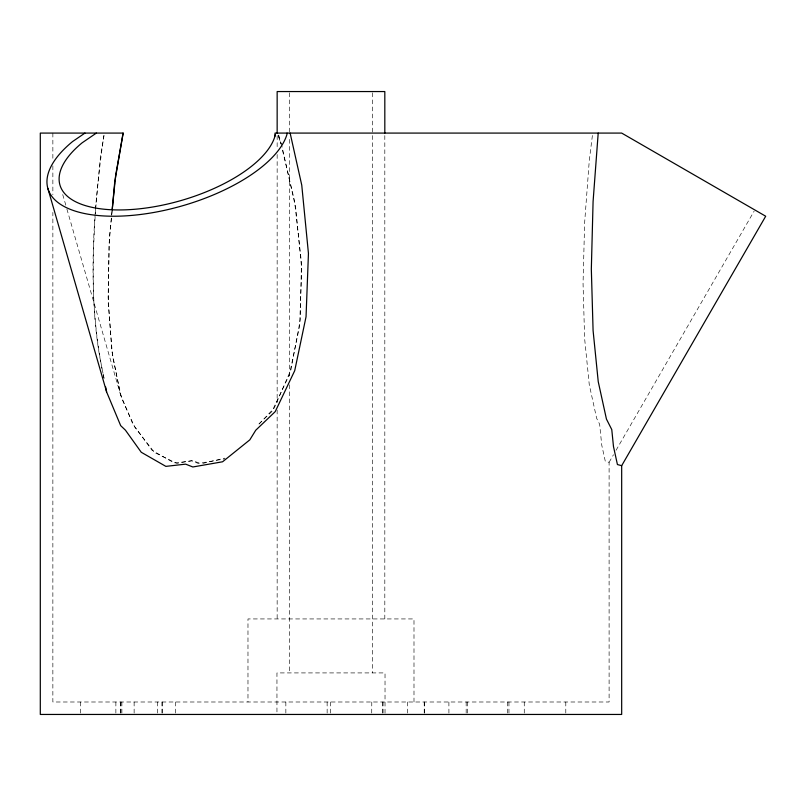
<?xml version="1.0" encoding="UTF-8"?>
<svg xmlns="http://www.w3.org/2000/svg" width="806" height="806" viewBox="0 0 806 806"><rect width="100%" height="100%" fill="white"/><g stroke="black" fill="none" stroke-linecap="round" stroke-linejoin="round"><path stroke-width="0.6" stroke-dasharray="4.03 3.02" d="M95.571 209.832C91.985 264.207 91.098 319.871 103.027 373.329M95.682 208.603L100.428 156.827L104.045 135.448M112.074 211.041L109.001 244.561L108.266 303.802L112.538 356.181L121.525 398.124L134.683 426.989L154.48 452.509L176.836 463.43L191.929 460.569L201.581 463.722M112.044 211.283L109.415 237.377L108.095 297.172L111.782 350.539L120.245 393.862L132.899 424.188L152.012 450.262L174.146 462.936L191.929 460.931L198.397 463.48L225.146 458.805M592.4 135.479L589.267 160.646L584.632 222.708L583.05 283.43L584.632 338.671L589.267 384.674L596.642 418.304L599.634 424.208L601.739 445.083L605.296 461.304L609.104 462.322L609.104 701.996L52.864 701.996L52.864 212.371M103.883 135.489C92.68 213.973 86.897 295.177 102.987 373.38M609.104 462.322L613.507 454.705M616.016 450.353L754.194 211.031M259.008 424.107L274.252 407.987L290.966 369.672L300.245 320.002L301.444 262.363L294.492 200.684L282.15 148.818M259.008 423.865L271.864 411.584L289.384 374.79L299.57 326.279L301.736 269.375L295.711 207.958L281.929 146.198L278.04 135.267M202.79 463.43L224.531 458.14M278.342 135.106L281.002 143.992M278.685 135.106L281.244 143.821M62.717 194.558L66.636 207.968M66.898 209.056L121.525 398.124M103.289 374.558L104.075 378.236M103.228 374.619L103.954 378.326M565.792 701.996L565.792 714.448M524.263 701.996L524.263 714.448M508.939 701.996L508.959 714.448M507.689 701.996L507.689 714.448M467.45 701.996L467.43 714.448M466.17 701.996L466.17 714.448M448.892 701.996L448.922 714.448M424.349 701.996L424.349 714.448M424.218 701.996L424.218 714.448M413.992 701.996L413.992 618.937L247.976 618.937L247.976 701.996M407.403 701.996L407.433 714.448M385.026 713.189L385.026 672.919L276.952 672.919L276.952 713.189M384.815 135.599L384.815 618.937M382.961 701.996L382.961 714.448M382.82 701.996L382.82 714.448M372.312 92.811L372.312 134.33M372.312 135.589L372.312 672.919M371.788 701.996L371.717 714.448M330.551 701.996L330.551 714.448M327.135 701.996L327.145 714.448M289.656 92.811L289.656 131.821M289.656 139.367L289.656 377.208M289.656 384.754L289.656 672.919M285.848 701.996L285.858 714.448M277.153 135.599L277.153 148.193M277.153 154.48L277.153 402.446M277.153 410.002L277.153 618.937M175.658 701.996L175.658 714.448M162.197 701.996L162.197 714.448M162.026 701.996L162.026 714.448M157.402 701.996L157.402 714.448M134.128 701.996L134.128 714.448M121.867 701.996L121.897 714.448M120.85 701.996L120.85 714.448M120.678 701.996L120.678 714.448M115.873 701.996L115.873 714.448M80.499 701.996L80.459 714.448M52.864 133.081L52.864 160.767M52.864 165.804L52.864 194.75"/><path stroke-width="1.21" d="M274.977 136.113L275.037 133.081L621.678 133.081L765.7 216.23L621.678 465.687L621.678 714.448L40.3 714.448L40.3 133.081L123.207 133.081L115.671 175.255L112.165 210.044M287.047 133.081L287.027 134.118A124.577 53.942 -16.1 0 1 120.426 216.109A124.577 53.942 -16.1 0 1 72.53 141.584L84.952 133.081M598.203 133.081L593.085 201.55L591.332 269.083L593.085 330.531L598.243 381.691L606.444 419.09L611.774 429.598L613.477 446.514L617.426 464.548L621.678 465.687M112.195 209.802L114.694 182.488M114.905 181.249L123.056 133.081M96.357 133.081L82.121 142.823A112.014 48.501 -16.1 0 0 126.713 209.782A112.014 48.501 -16.1 0 0 275.39 134.501M47.846 188.372L106.604 391.918L120.678 425.639L125.444 430.182L141.251 452.267L165.865 466.372L185.642 464.145L192.846 466.976L222.587 461.778L249.81 439.864L255.754 430.223L275.229 411.624L294.714 370.689L306.048 316.748L308.446 253.457L301.756 185.148L290.13 133.081M105.636 386.971L106.604 391.918M384.815 133.091L384.815 91.552L277.153 91.552L277.153 133.091"/></g></svg>
